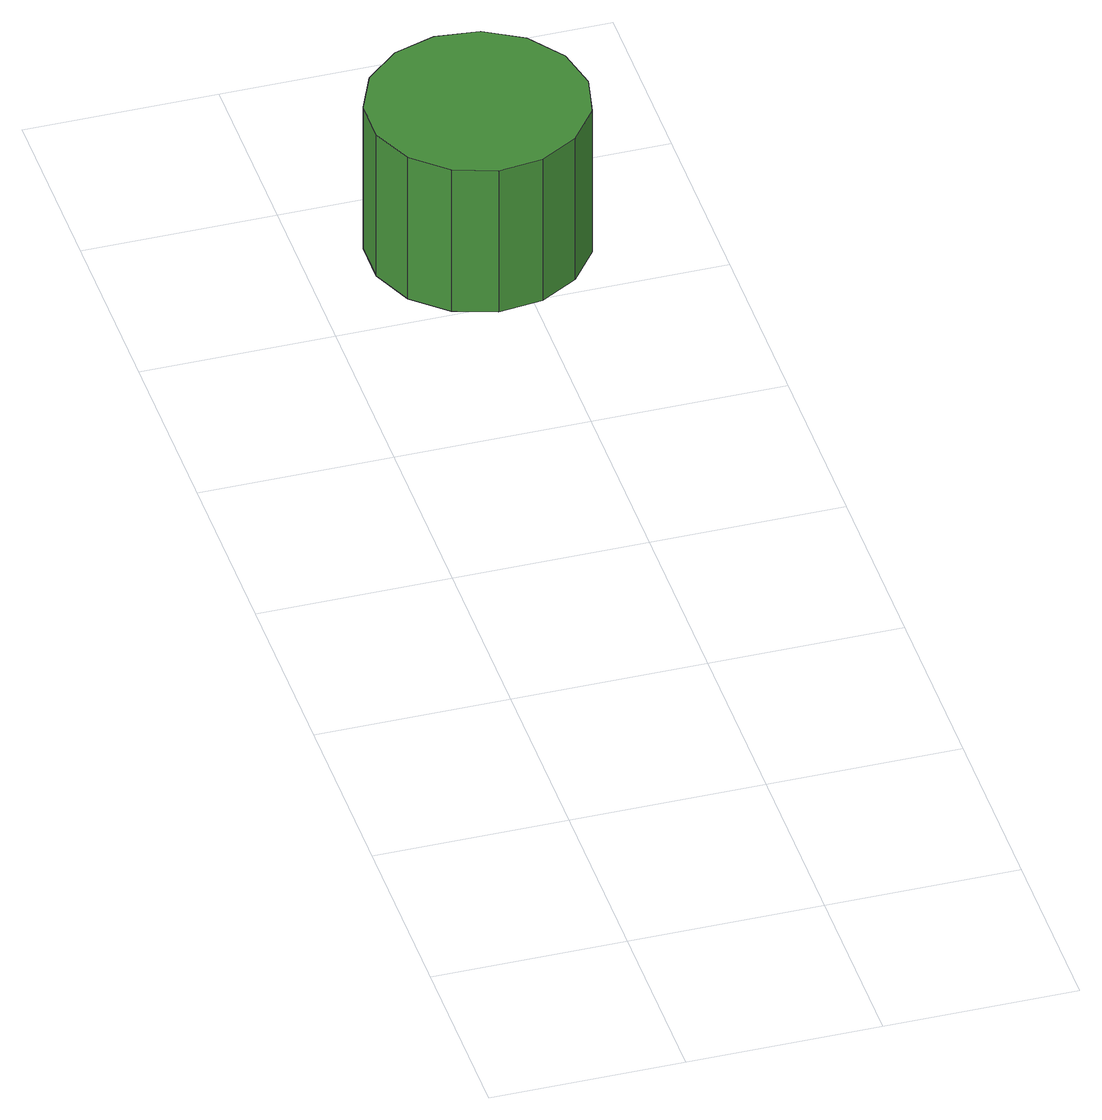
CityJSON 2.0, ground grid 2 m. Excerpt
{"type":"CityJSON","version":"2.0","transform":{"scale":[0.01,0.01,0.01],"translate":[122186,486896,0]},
"CityObjects":{
"tree1":{"type":"SolitaryVegetationObject","attributes":{"function":"something"},"geometry":[{"type":"MultiSurface","lod":"1","boundaries":[[[0,1,2,3,4,5,6,7,8,9,10,11,12,13,14]],[[15,16,17,18,19,20,21,22,23,24,25,26,27,28,29]],[[0,29,28,1]],[[1,28,27,2]],[[2,27,26,3]],[[3,26,25,4]],[[4,25,24,5]],[[5,24,23,6]],[[6,23,22,7]],[[7,22,21,8]],[[8,21,20,9]],[[9,20,19,10]],[[10,19,18,11]],[[11,18,17,12]],[[12,17,16,13]],[[13,16,15,14]],[[14,15,29,0]]]}]},
"tree2":{"type":"SolitaryVegetationObject","attributes":{"function":"something"}}
},
"vertices":[
[287,1103,192],[277,1148,192],[249,1186,192],[209,1209,192],[163,1214,192],[119,1200,192],[84,1169,192],[65,1126,192],[65,1080,192],[84,1037,192],[119,1006,192],[163,992,192],[209,997,192],[249,1020,192],[277,1057,192],[277,1057,18],[249,1020,18],[209,997,18],[163,992,18],[119,1006,18],[84,1037,18],[65,1080,18],[65,1126,18],[84,1169,18],[119,1200,18],[163,1214,18],[209,1209,18],[249,1186,18],[277,1148,18],[287,1103,18]
]}
